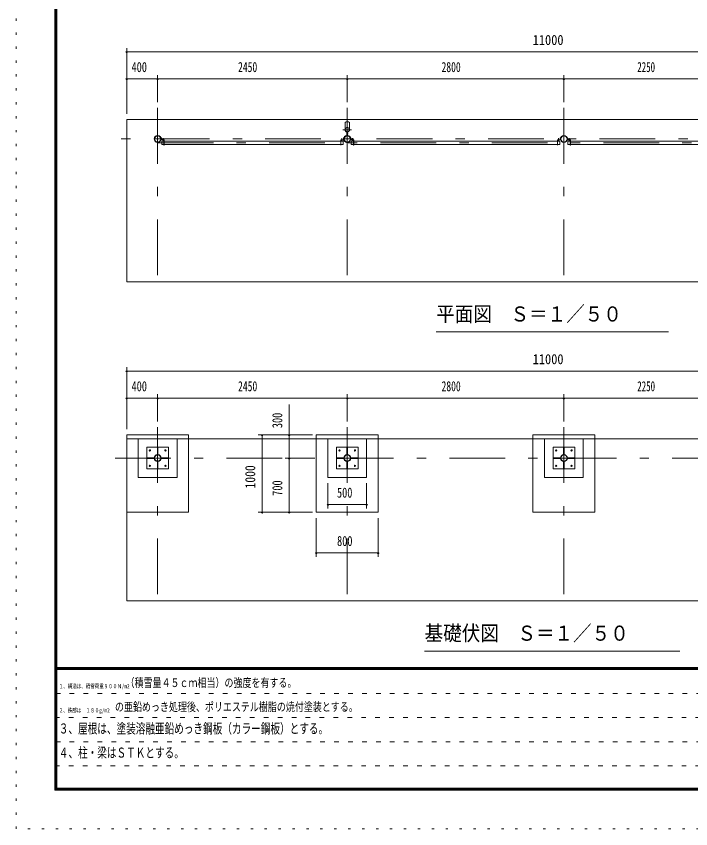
# Model space of a CAD drawing. Units: millimetres, scale not verified, with parts at other scales. Extents: x -25340 to 25344, y -10500 to 10500.
# Drawn here: x -4356 to 4361, y -10500 to 0 of the extents above; entities that cross this region are included whole.
import ezdxf
from ezdxf.enums import TextEntityAlignment as Align

# ---------------------------------------------------------------- set-up
doc = ezdxf.new("R2010")
doc.units = ezdxf.units.MM
doc.header["$LTSCALE"] = 60
for name, pattern in [('USER1', [3, 1, -2]), ('USER3', [24, 12, -5, 2, -5]), ('USER4', [3, 0.5, -2.5])]:
    doc.linetypes.add(name, pattern=pattern)
doc.layers.add('0-1_0-F1TEXT', color=7, linetype='Continuous')
for name, color, linetype, lineweight in [('0-2_1-05BOLD', 7, 'Continuous', 18), ('0-3_1-25CENTER', 3, 'USER3', 18), ('0-5_1-55DIM', 3, 'Continuous', 18), ('0-C_F-F1PAPER', 5, 'Continuous', 18), ('0-D_F-E_J_ADD', 5, 'USER4', 18)]:
    doc.layers.add(name, color=color, linetype=linetype, lineweight=lineweight)
doc.styles.add('ＭＳ ゴシック', font='')
doc.styles.get('ＭＳ ゴシック').set_extended_font_data('MS Gothic')

msp = doc.modelspace()

# ---------------------------------------------------------------- linework, layer by layer
at = {"layer": '0-2_1-05BOLD'}
for p, q in [((-105.88, -1373.23), (-105.88, -1457.81)), ((-50.88, -1457.81), (-50.88, -1373.23)), ((-82.98, -1539.41), (-82.98, -1496.06)), ((-81.38, -1494.67), (-81.38, -1540.88)), ((-75.38, -1540.88), (-75.38, -1494.67)), ((-73.78, -1496.06), (-73.78, -1539.41)), ((-2478.63, -1595.33), (-2449.03, -1595.33)), ((-2449.03, -1598.53), (-2478.63, -1598.53)), ((-2443.83, -1613.13), (-162.93, -1613.13)), ((-162.93, -1655.83), (-2443.83, -1655.83)), ((-159.73, -1613.13), (-130.88, -1613.13)), ((-128.13, -1595.33), (-157.73, -1595.33)), ((-157.73, -1598.53), (-128.13, -1598.53)), ((-28.63, -1595.33), (0.97, -1595.33)), ((0.97, -1598.53), (-28.63, -1598.53)), ((2637.07, -1613.13), (6.17, -1613.13)), ((6.17, -1655.83), (2637.07, -1655.83)), ((2669.12, -1613.13), (2640.27, -1613.13)), ((2671.87, -1595.33), (2642.27, -1595.33)), ((2642.27, -1598.53), (2671.87, -1598.53)), ((2800.97, -1595.33), (2771.37, -1595.33)), ((2771.37, -1598.53), (2800.97, -1598.53)), ((4887.07, -1613.13), (2806.17, -1613.13)), ((2806.17, -1655.83), (4887.07, -1655.83)), ((-2928.37, -5460.33), (8071.62, -5460.33)), ((-2778.37, -5460.33), (-2778.37, -5960.33)), ((-2525.37, -5645.78), (-2531.37, -5645.78)), ((-75.37, -5645.78), (-81.37, -5645.78)), ((2724.62, -5645.78), (2718.62, -5645.78)), ((-2592.92, -5707.33), (-2592.92, -5713.33)), ((-2531.37, -5774.88), (-2525.37, -5774.88)), ((-2463.82, -5713.33), (-2463.82, -5707.33)), ((-142.92, -5707.33), (-142.92, -5713.33)), ((-81.37, -5774.88), (-75.37, -5774.88)), ((-13.82, -5713.33), (-13.82, -5707.33)), ((2657.07, -5707.33), (2657.07, -5713.33)), ((2718.62, -5774.88), (2724.62, -5774.88)), ((2786.17, -5713.33), (2786.17, -5707.33))]:
    msp.add_line(p, q, dxfattribs=at)
for points in [[(8071.62, -1335.33), (8071.62, -3430.33), (-2928.38, -3430.33), (-2928.38, -1335.33)], [(-478.37, -5410.33), (-478.37, -6410.33), (321.63, -6410.33), (321.63, -5410.33)], [(3121.62, -5410.33), (3121.62, -6410.33), (2321.62, -6410.33), (2321.62, -5410.33)], [(-2388.37, -5570.33), (-2388.37, -5850.33), (-2668.37, -5850.33), (-2668.37, -5570.33)], [(-2525.37, -5570.78), (-2531.37, -5570.78), (-2531.37, -5665.78), (-2525.37, -5665.78)], [(61.63, -5570.33), (-218.37, -5570.33), (-218.37, -5850.33), (61.63, -5850.33)], [(-75.37, -5570.78), (-81.37, -5570.78), (-81.37, -5665.78), (-75.37, -5665.78)], [(2581.62, -5570.33), (2581.62, -5850.33), (2861.62, -5850.33), (2861.62, -5570.33)], [(2724.62, -5665.78), (2718.62, -5665.78), (2718.62, -5570.78), (2724.62, -5570.78)], [(-2572.92, -5707.33), (-2572.92, -5713.33), (-2667.92, -5713.33), (-2667.92, -5707.33)], [(-2531.37, -5754.88), (-2525.37, -5754.88), (-2525.37, -5849.88), (-2531.37, -5849.88)], [(-2483.82, -5713.33), (-2483.82, -5707.33), (-2388.83, -5707.33), (-2388.83, -5713.33)], [(-122.92, -5707.33), (-122.92, -5713.33), (-217.92, -5713.33), (-217.92, -5707.33)], [(-81.37, -5754.88), (-81.37, -5849.88), (-75.37, -5849.88), (-75.37, -5754.88)], [(-33.82, -5713.33), (61.18, -5713.33), (61.18, -5707.33), (-33.82, -5707.33)], [(2582.07, -5707.33), (2677.07, -5707.33), (2677.07, -5713.33), (2582.07, -5713.33)], [(2718.62, -5754.88), (2724.62, -5754.88), (2724.62, -5849.88), (2718.62, -5849.88)], [(2766.17, -5713.33), (2861.17, -5713.33), (2861.17, -5707.33), (2766.17, -5707.33)]]:
    msp.add_lwpolyline(points, close=True, dxfattribs=at)
for points in [[(-2480.63, -1593.33), (-2480.63, -1573.33), (-2483.83, -1573.33), (-2483.83, -1593.33)], [(-122.93, -1593.33), (-122.93, -1573.33), (-126.13, -1573.33), (-126.13, -1593.33)], [(-30.63, -1593.33), (-30.63, -1573.33), (-33.83, -1573.33), (-33.83, -1593.33)], [(2677.07, -1593.33), (2677.07, -1573.33), (2673.87, -1573.33), (2673.87, -1593.33)], [(2769.37, -1593.33), (2769.37, -1573.33), (2766.17, -1573.33), (2766.17, -1593.33)], [(-2447.03, -1655.83), (-2475.88, -1655.83), (-2475.88, -1613.13), (-2447.03, -1613.13)], [(-2443.83, -1600.53), (-2443.83, -1666.33), (-2447.03, -1666.33), (-2447.03, -1600.53)], [(-159.73, -1600.53), (-159.73, -1666.33), (-162.93, -1666.33), (-162.93, -1600.53)], [(-130.88, -1613.13), (-130.88, -1655.83), (-159.73, -1655.83)], [(2.97, -1613.13), (-25.88, -1613.13), (-25.88, -1655.83), (2.97, -1655.83)], [(6.17, -1600.53), (6.17, -1666.33), (2.97, -1666.33), (2.97, -1600.53)], [(2640.27, -1600.53), (2640.27, -1666.33), (2637.07, -1666.33), (2637.07, -1600.53)], [(2640.27, -1655.83), (2669.12, -1655.83), (2669.12, -1613.13)], [(2802.97, -1613.13), (2774.12, -1613.13), (2774.12, -1655.83), (2802.97, -1655.83)], [(2802.97, -1600.53), (2802.97, -1666.33), (2806.17, -1666.33), (2806.17, -1600.53)], [(-2928.37, -5410.33), (-2128.37, -5410.33), (-2128.37, -6410.33), (-2928.37, -6410.33)], [(8071.62, -5410.33), (8071.62, -7555.33), (-2928.37, -7555.33), (-2928.37, -5410.33)], [(-2778.37, -5960.33), (-2278.37, -5960.33), (-2278.37, -5460.33)], [(-328.37, -5460.33), (-328.37, -5960.33), (171.62, -5960.33), (171.62, -5460.33)], [(2471.62, -5460.33), (2471.62, -5960.33), (2971.62, -5960.33), (2971.62, -5460.33)]]:
    msp.add_lwpolyline(points, dxfattribs=at)
for centre, radius in [((-78.38, -1467.33), 27.5), ((-78.38, -1435.98), 2.25), ((-2528.38, -1585.33), 44.55), ((-2528.38, -1585.33), 40.35), ((-78.38, -1585.33), 44.55), ((-78.38, -1585.33), 40.35), ((2721.62, -1585.33), 44.55), ((2721.62, -1585.33), 40.35), ((-78.38, -1633.73), 2.25), ((-2628.37, -5610.33), 8), ((-2528.37, -5710.33), 44.55), ((-2528.37, -5710.33), 40.35), ((-2428.38, -5610.33), 8), ((-178.37, -5610.33), 8), ((-78.37, -5710.33), 44.55), ((-78.37, -5710.33), 40.35), ((21.63, -5610.33), 8), ((2621.62, -5610.33), 8), ((2721.62, -5710.33), 44.55), ((2721.62, -5710.33), 40.35), ((2821.62, -5610.33), 8), ((-2628.37, -5810.33), 8), ((-2428.38, -5810.33), 8), ((-178.37, -5810.33), 8), ((21.63, -5810.33), 8), ((2621.62, -5810.33), 8), ((2821.62, -5810.33), 8)]:
    msp.add_circle(centre, radius, dxfattribs=at)
for centre, radius, start, end in [((-78.38, -1408.72), 44.9, 52.23544, 127.76454), ((-78.38, -1467.33), 29.1, 90, 260.90512), ((-78.38, -1484.73), 44.9, 109.58864, 127.76454), ((-78.38, -1435.98), 3.85, 270, 218.65778), ((-78.38, -1467.33), 29.1, 279.09488, 84.06984), ((-78.38, -1484.73), 44.9, 52.23544, 70.41136), ((-78.38, -1585.33), 46.15, 95.72713, 270.00108), ((-78.38, -1585.33), 46.15, 273.78915, 84.28163), ((-2478.63, -1593.33), 5.2, 180, 270), ((-2478.63, -1593.33), 2, 180, 270), ((-2449.03, -1600.53), 5.2, 0, 90), ((-2449.03, -1600.53), 2, 0, 90), ((-157.73, -1600.53), 5.2, 90, 180), ((-157.73, -1600.53), 2, 90, 180), ((-128.13, -1593.33), 2, 270, 0), ((-128.13, -1593.33), 5.2, 270, 0), ((-78.38, -1633.73), 3.85, 142.09248, 90), ((-28.63, -1593.33), 5.2, 180, 270), ((-28.63, -1593.33), 2, 180, 270), ((0.97, -1600.53), 5.2, 0, 90), ((0.97, -1600.53), 2, 0, 90), ((2642.27, -1600.53), 5.2, 90, 180), ((2642.27, -1600.53), 2, 90, 180), ((2671.87, -1593.33), 2, 270, 0), ((2671.87, -1593.33), 5.2, 270, 0), ((2771.37, -1593.33), 5.2, 180, 270), ((2771.37, -1593.33), 2, 180, 270), ((2800.97, -1600.53), 5.2, 0, 90), ((2800.97, -1600.53), 2, 0, 90)]:
    msp.add_arc(centre, radius, start, end, dxfattribs=at)
at = {"layer": '0-3_1-25CENTER'}
for p, q in [((-2528.38, -1185.33), (-2528.38, -3580.33)), ((-78.38, -1185.33), (-78.38, -3580.33)), ((2721.62, -1185.33), (2721.62, -3580.33)), ((-23.38, -1467.33), (-133.38, -1467.33)), ((-89.14, -1517.8), (-67.62, -1517.8)), ((8221.62, -1585.33), (-3078.38, -1585.33)), ((-2528.38, -1634.48), (7671.62, -1634.48)), ((-2458.83, -1576.33), (-2458.83, -1618.13)), ((-147.93, -1618.13), (-147.93, -1576.33)), ((-8.83, -1576.33), (-8.83, -1618.13)), ((2652.07, -1618.13), (2652.07, -1576.33)), ((2791.17, -1576.33), (2791.17, -1618.13)), ((-2528.37, -5310.33), (-2528.37, -7705.33)), ((-78.37, -5310.33), (-78.37, -7705.33)), ((2721.62, -5310.33), (2721.62, -7705.33)), ((-3078.37, -5710.33), (8221.62, -5710.33))]:
    msp.add_line(p, q, dxfattribs=at)
at = {"layer": '0-5_1-55DIM'}
for p, q in [((-2928.38, -1260.33), (-2928.38, -410.33)), ((-2918.38, -460.33), (-2938.38, -460.33)), ((-2928.38, -460.33), (8071.62, -460.33)), ((-2918.38, -810.33), (-2938.38, -810.33)), ((8071.62, -810.33), (-2928.38, -810.33)), ((-2518.38, -810.33), (-2538.38, -810.33)), ((-2528.38, -760.33), (-2528.38, -1110.33)), ((-68.38, -810.33), (-88.38, -810.33)), ((-78.38, -760.33), (-78.38, -1110.33)), ((2731.62, -810.33), (2711.62, -810.33)), ((2721.62, -1110.33), (2721.62, -760.33)), ((1071.62, -4080.33), (4071.62, -4080.33)), ((-2918.37, -4585.33), (-2938.37, -4585.33)), ((-2928.37, -4535.33), (-2928.37, -5335.33)), ((8071.62, -4585.33), (-2928.37, -4585.33)), ((-2528.37, -5235.33), (-2528.37, -4885.33)), ((-78.37, -4885.33), (-78.37, -5235.33)), ((2721.62, -4885.33), (2721.62, -5235.33)), ((-2918.37, -4935.33), (-2938.37, -4935.33)), ((-2928.37, -4935.33), (8071.62, -4935.33)), ((-2518.37, -4935.33), (-2538.37, -4935.33)), ((-828.38, -6410.33), (-828.38, -5017.83)), ((-68.37, -4935.33), (-88.37, -4935.33)), ((2731.62, -4935.33), (2711.62, -4935.33)), ((-528.38, -5410.33), (-1228.38, -5410.33)), ((-1168.38, -5410.33), (-1188.38, -5410.33)), ((-1178.37, -6410.33), (-1178.37, -5410.33)), ((-1178.37, -5410.33), (-1178.37, -6410.33)), ((-818.38, -5410.33), (-838.38, -5410.33)), ((-828.38, -5710.33), (-828.38, -5410.33)), ((-553.37, -5710.33), (-878.38, -5710.33)), ((-818.38, -5710.33), (-838.38, -5710.33)), ((-828.38, -6410.33), (-828.38, -5710.33)), ((-328.38, -6360.33), (-328.38, -6035.33)), ((171.62, -6360.33), (171.62, -6035.33)), ((-318.38, -6310.33), (-338.38, -6310.33)), ((-328.38, -6310.33), (171.62, -6310.33)), ((171.62, -6310.33), (-328.38, -6310.33)), ((181.62, -6310.33), (161.62, -6310.33)), ((-1228.38, -6410.33), (-528.38, -6410.33)), ((-1168.38, -6410.33), (-1188.38, -6410.33)), ((-818.38, -6410.33), (-838.38, -6410.33)), ((-478.38, -6485.33), (-478.38, -6985.33)), ((321.63, -6985.33), (321.63, -6485.33)), ((-468.38, -6935.33), (-488.38, -6935.33)), ((-478.38, -6935.33), (321.63, -6935.33)), ((-478.38, -6935.33), (321.63, -6935.33)), ((331.63, -6935.33), (311.63, -6935.33)), ((4221.62, -8205.33), (921.62, -8205.33))]:
    msp.add_line(p, q, dxfattribs=at)
for centre in [(-2928.38, -460.33), (-2928.38, -810.33), (-2528.38, -810.33), (-78.38, -810.33), (2721.62, -810.33), (-2928.37, -4585.33), (-2928.37, -4935.33), (-2528.37, -4935.33), (-78.37, -4935.33), (2721.62, -4935.33), (-1178.38, -5410.33), (-828.38, -5410.33), (-828.38, -5710.33), (-328.38, -6310.33), (171.62, -6310.33), (-1178.38, -6410.33), (-828.38, -6410.33), (-478.38, -6935.33), (321.63, -6935.33)]:
    msp.add_arc(centre, 10, 180, 0, dxfattribs=at)
at = {"layer": '0-C_F-F1PAPER'}
for p, q in [((24818.96, -8415), (-3831.04, -8415)), ((-3831.04, -8417.5), (24818.96, -8417.5)), ((24818.96, -8420), (-3831.04, -8420)), ((-3831.04, -8422.5), (24818.96, -8422.5)), ((24818.96, -8425), (-3831.04, -8425)), ((-3831.04, -8427.5), (24818.96, -8427.5)), ((24818.96, -8430), (-3831.04, -8430)), ((-3831.04, -8432.5), (24818.96, -8432.5)), ((24818.96, -8435), (-3831.04, -8435)), ((-3831.04, -8437.5), (24818.96, -8437.5)), ((24818.96, -8440), (-3831.04, -8440))]:
    msp.add_line(p, q, dxfattribs=at)
at = {"layer": '0-C_F-F1PAPER', "color": 6, "linetype": 'USER1'}
for p, q in [((14393.96, -8752), (-3856.04, -8752)), ((-3856.04, -9064), (14393.96, -9064)), ((14393.96, -9376), (-3856.04, -9376)), ((-3856.04, -9688), (11885.96, -9688))]:
    msp.add_line(p, q, dxfattribs=at)
at = {"layer": '0-C_F-F1PAPER'}
for points in [[(24843.96, -10000), (24843.96, 10100), (-3856.04, 10100), (-3856.04, -10000)], [(24841.46, -9997.5), (24841.46, 10097.5), (-3853.54, 10097.5), (-3853.54, -9997.5)], [(24838.96, -9995), (-3851.04, -9995), (-3851.04, 10095), (24838.96, 10095)], [(24836.46, -9992.5), (24836.46, 10092.5), (-3848.54, 10092.5), (-3848.54, -9992.5)], [(24833.96, -9990), (-3846.04, -9990), (-3846.04, 10090), (24833.96, 10090)], [(24831.46, -9987.5), (24831.46, 10087.5), (-3843.54, 10087.5), (-3843.54, -9987.5)], [(24828.96, -9985), (-3841.04, -9985), (-3841.04, 10085), (24828.96, 10085)], [(24826.46, -9982.5), (24826.46, 10082.5), (-3838.54, 10082.5), (-3838.54, -9982.5)], [(24823.96, -9980), (24823.96, 10080), (-3836.04, 10080), (-3836.04, -9980)], [(24821.46, -9977.5), (24821.46, 10077.5), (-3833.54, 10077.5), (-3833.54, -9977.5)], [(24818.96, -9975), (-3831.04, -9975), (-3831.04, 10075), (24818.96, 10075)]]:
    msp.add_lwpolyline(points, close=True, dxfattribs=at)
at = {"layer": '0-D_F-E_J_ADD'}
msp.add_lwpolyline([(25343.96, -10500), (-4356.04, -10500), (-4356.04, 10500), (25343.96, 10500)], close=True, dxfattribs=at)

# ---------------------------------------------------------------- texts
at = {"layer": '0-1_0-F1TEXT', "style": 'ＭＳ ゴシック'}
for s, height, width, p in [('（積雪量４５ｃｍ相当）の強度を有する。', 110.7, 0.75, (-2943.55, -8702)), ('１、構造は、積雪荷重９００Ｎ/m2', 55.35, 0.75, (-3806.04, -8702)), ('\u3000の亜鉛めっき処理後、ポリエステル樹脂の焼付塗装とする。', 110.7, 0.75, (-3196.44, -9014)), ('２、鉄部は\u3000１８０g/m2', 55.35, 0.75, (-3806.04, -9014)), ('３、屋根は、塗装溶融亜鉛めっき鋼板（カラー鋼板）とする。', 130.2, 0.7, (-3806.04, -9308.23)), ('４、柱・梁はＳＴＫとする。', 130.2, 0.7, (-3806.04, -9620.23))]:
    msp.add_text(s, height=height, dxfattribs=dict(at, width=width)).set_placement(p, align=Align.BOTTOM_LEFT)
at = {"layer": '0-5_1-55DIM', "color": 7, "style": 'ＭＳ ゴシック'}
for s, height, width, p in [('11000', 130.2, 0.9, (2318.57, -410.33)), ('400', 130.2, 0.75, (-2866, -760.33)), ('2450', 130.2, 0.7, (-1489.39, -760.33)), ('2800', 130.2, 0.7, (1140.35, -760.33)), ('2250', 130.2, 0.65, (3669.94, -760.33)), ('平面図\u3000Ｓ＝１／５０', 195.4, 0.9, (1071.62, -4003.68)), ('11000', 130.2, 0.9, (2318.58, -4535.33)), ('400', 130.2, 0.75, (-2866, -4885.33)), ('2450', 130.2, 0.7, (-1489.38, -4885.33)), ('2800', 130.2, 0.7, (1140.35, -4885.33)), ('2250', 130.2, 0.65, (3669.94, -4885.33)), ('500', 130.2, 0.75, (-210.82, -6260.33)), ('800', 130.2, 0.75, (-209.78, -6885.33)), ('基礎伏図\u3000Ｓ＝１／５０', 195.4, 0.9, (921.62, -8128.68))]:
    msp.add_text(s, height=height, dxfattribs=dict(at, width=width)).set_placement(p, align=Align.BOTTOM_LEFT)
for s, width, p in [('300', 0.75, (-878.38, -5323.18)), ('1000', 0.85, (-1228.38, -6103.13)), ('700', 0.75, (-878.38, -6197.33))]:
    msp.add_text(s, height=130.2, rotation=90, dxfattribs=dict(at, width=width)).set_placement(p, align=Align.BOTTOM_LEFT)

doc.saveas('drawing.dxf')
